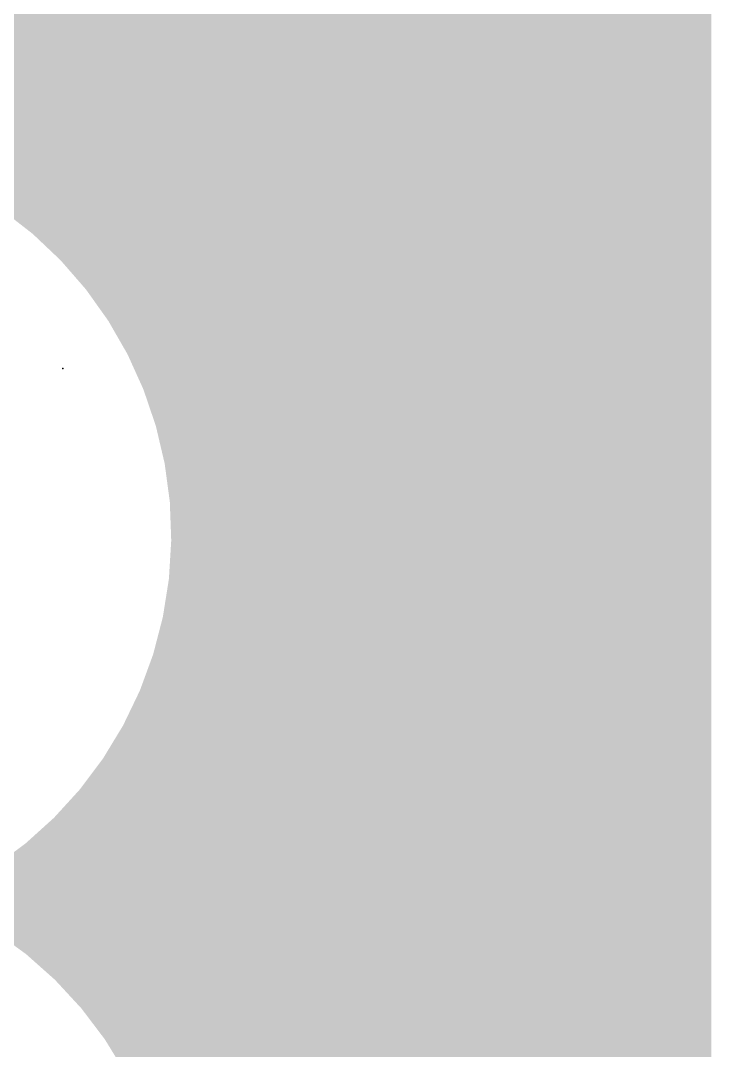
# Model space of a CAD drawing. Extents: x -39 to 92, y -66 to 29.
# Drawn here: x 17.21 to 22.11, y 9.93 to 17.22 of the extents above; entities that cross this region are included whole.
import ezdxf

# ---------------------------------------------------------------- set-up
doc = ezdxf.new("R2010")
doc.units = 0
for name, color, linetype in [('1', 12, 'CONTINUOUS'), ('16', 132, 'CONTINUOUS'), ('20', 53, 'CONTINUOUS'), ('23', 53, 'CONTINUOUS'), ('29', 40, 'CONTINUOUS')]:
    doc.layers.add(name, color=color, linetype=linetype)

msp = doc.modelspace()

# ---------------------------------------------------------------- linework, layer by layer
at = {"layer": '1', "const_width": 0.2032}
for points in [[(17.1536, 16.9795), (16.792, 16.9487)], [(17.5157, 16.9548), (17.1536, 16.9795)], [(17.8698, 16.8749), (17.5157, 16.9548)], [(16.4505, 16.8656), (17.8934, 16.8656)], [(18.2075, 16.7419), (17.8698, 16.8749)], [(18.5209, 16.5588), (18.2075, 16.7419)], [(16.0021, 16.6624), (18.3435, 16.6624)], [(18.8026, 16.3299), (18.5209, 16.5588)], [(16.1897, 16.4592), (18.6434, 16.4592)], [(19.046, 16.0607), (18.8026, 16.3299)], [(16.7307, 16.256), (18.8694, 16.256)], [(16.9975, 16.1183), (17.3457, 15.8701)], [(17.0894, 16.0528), (19.0511, 16.0528)], [(19.2454, 15.7574), (19.046, 16.0607)], [(17.3457, 15.8701), (17.6551, 15.5749)], [(17.3672, 15.8496), (19.1847, 15.8496)], [(19.4083, 15.4331), (19.2454, 15.7574)], [(17.5802, 15.6464), (19.3011, 15.6464)], [(17.6551, 15.5749), (17.9194, 15.2388)], [(17.7587, 15.4432), (19.4032, 15.4432)], [(19.5198, 15.0877), (19.4083, 15.4331)], [(17.9184, 15.24), (19.4706, 15.24)], [(17.9194, 15.2388), (18.1332, 14.8684)], [(19.5771, 14.7293), (19.5198, 15.0877)], [(18.036, 15.0368), (19.5279, 15.0368)], [(18.1332, 14.8684), (18.2922, 14.4715)], [(18.1472, 14.8336), (19.5604, 14.8336)], [(19.579, 14.3664), (19.5771, 14.7293)], [(18.2285, 14.6304), (19.5776, 14.6304)], [(18.2922, 14.4715), (18.3931, 14.0559)], [(18.3029, 14.4272), (19.5787, 14.4272)], [(19.5254, 14.0074), (19.579, 14.3664)], [(18.3523, 14.224), (19.5577, 14.224)], [(18.3931, 14.0559), (18.434, 13.6303)], [(18.3965, 14.0208), (19.5274, 14.0208)], [(19.4175, 13.6608), (19.5254, 14.0074)], [(18.416, 13.8176), (19.4663, 13.8176)], [(18.434, 13.6303), (18.4138, 13.2031)], [(19.2579, 13.3349), (19.4175, 13.6608)], [(18.4332, 13.6144), (19.3948, 13.6144)], [(18.4236, 13.4112), (19.2953, 13.4112)], [(19.0504, 13.0371), (19.2579, 13.3349)], [(18.4138, 13.2031), (18.3332, 12.7832)], [(18.4141, 13.208), (19.1695, 13.208)], [(18.7997, 12.7746), (19.0504, 13.0371)], [(18.3758, 13.0048), (19.0195, 13.0048)], [(18.3332, 12.7832), (18.1937, 12.3789)], [(18.3368, 12.8016), (18.8255, 12.8016)], [(18.5119, 12.5535), (18.7997, 12.7746)], [(18.2694, 12.5984), (18.5704, 12.5984)], [(18.1937, 12.3789), (18.5119, 12.5535)], [(18.1993, 12.3952), (18.2233, 12.3952)]]:
    msp.add_lwpolyline(points, dxfattribs=at)
at = {"layer": '1', "const_width": 0.1016}
for points in [[(17.158, 16.9289, 1), (17.1493, 17.0302)], [(17.5269, 17.0043, 1), (17.5046, 16.9052)], [(17.5123, 16.9041, 1), (17.5192, 17.0054)], [(17.8884, 16.9222, 1), (17.8512, 16.8276)], [(17.8586, 16.8253, 1), (17.881, 16.9245)], [(17.8934, 16.8148, 1), (17.8934, 16.9164)], [(18.2331, 16.7857, 1), (18.1819, 16.698)], [(18.1889, 16.6946, 1), (18.2261, 16.7891)], [(18.3435, 16.6116, 1), (18.3435, 16.7132)], [(18.5529, 16.5982, 1), (18.4888, 16.5193)], [(18.4952, 16.5149, 1), (18.5465, 16.6026)], [(18.6434, 16.4084, 1), (18.6434, 16.51)], [(18.8402, 16.364, 1), (18.7649, 16.2958)], [(18.7705, 16.2905, 1), (18.8346, 16.3693)], [(18.8694, 16.2052, 1), (18.8694, 16.3068)], [(19.0884, 16.0886, 1), (19.0035, 16.0328)], [(19.0083, 16.0266, 1), (19.0836, 16.0947)], [(19.0511, 16.002, 1), (19.0511, 16.1036)], [(17.3808, 15.9068, 1), (17.3106, 15.8333)], [(17.3162, 15.8287, 1), (17.3752, 15.9115)], [(17.3672, 15.9004, 1), (17.3672, 15.7988)], [(19.1847, 15.7988, 1), (19.1847, 15.9004)], [(19.2907, 15.7802, 1), (19.2, 15.7346)], [(19.2029, 15.7295, 1), (19.2878, 15.7853)], [(17.5802, 15.6972, 1), (17.5802, 15.5956)], [(19.3011, 15.5956, 1), (19.3011, 15.6972)], [(17.695, 15.6063, 1), (17.6152, 15.5435)], [(17.62, 15.5382, 1), (17.6902, 15.6117)], [(17.7587, 15.494, 1), (17.7587, 15.3924)], [(19.4032, 15.3924, 1), (19.4032, 15.494)], [(19.4566, 15.4487, 1), (19.36, 15.4175)], [(19.3629, 15.4103, 1), (19.4537, 15.4559)], [(17.9184, 15.2908, 1), (17.9184, 15.1892)], [(17.9634, 15.2641, 1), (17.8754, 15.2134)], [(19.4706, 15.1892, 1), (19.4706, 15.2908)], [(17.8795, 15.2074, 1), (17.9593, 15.2701)], [(19.5699, 15.0957, 1), (19.4696, 15.0797)], [(18.036, 15.0876, 1), (18.036, 14.986)], [(19.4714, 15.0721, 1), (19.5681, 15.1033)], [(19.5279, 14.986, 1), (19.5279, 15.0876)], [(18.1804, 14.8873, 1), (18.0861, 14.8495)], [(18.0892, 14.843, 1), (18.1772, 14.8938)], [(18.1472, 14.8844, 1), (18.1472, 14.7828)], [(19.5604, 14.7828, 1), (19.5604, 14.8844)], [(19.6279, 14.7296, 1), (19.5263, 14.729)], [(19.5269, 14.7213, 1), (19.6273, 14.7373)], [(18.2285, 14.6812, 1), (18.2285, 14.5796)], [(19.5776, 14.5796, 1), (19.5776, 14.6812)], [(18.3416, 14.4834, 1), (18.2428, 14.4595)], [(18.245, 14.4526, 1), (18.3394, 14.4903)], [(18.3029, 14.478, 1), (18.3029, 14.3764)], [(19.5787, 14.3764, 1), (19.5787, 14.478)], [(19.6292, 14.3588, 1), (19.5287, 14.3739)], [(19.5282, 14.3661, 1), (19.6298, 14.3666)], [(18.3523, 14.2748, 1), (18.3523, 14.1732)], [(19.5577, 14.1732, 1), (19.5577, 14.2748)], [(18.4437, 14.0608, 1), (18.3426, 14.0511)], [(18.3438, 14.0439, 1), (18.4425, 14.0679)], [(18.3965, 14.0716, 1), (18.3965, 13.97)], [(19.5739, 13.9923, 1), (19.4769, 14.0225)], [(19.5274, 13.97, 1), (19.5274, 14.0716)], [(19.4751, 14.0149, 1), (19.5756, 13.9999)], [(18.416, 13.8684, 1), (18.416, 13.7668)], [(19.4663, 13.7668, 1), (19.4663, 13.8684)], [(18.4847, 13.6279, 1), (18.3832, 13.6326)], [(19.369, 13.6759, 1), (19.466, 13.6457)], [(19.4631, 13.6385, 1), (19.3719, 13.6832)], [(18.4332, 13.6652, 1), (18.4332, 13.5636)], [(18.3834, 13.6254, 1), (18.4845, 13.6351)], [(19.3948, 13.5636, 1), (19.3948, 13.6652)], [(18.4236, 13.462, 1), (18.4236, 13.3604)], [(19.2953, 13.3604, 1), (19.2953, 13.462)], [(19.2996, 13.3058, 1), (19.2162, 13.3639)], [(19.2123, 13.3572, 1), (19.3035, 13.3125)], [(18.4141, 13.2588, 1), (18.4141, 13.1572)], [(18.4637, 13.1935, 1), (18.364, 13.2127)], [(19.1695, 13.1572, 1), (19.1695, 13.2588)], [(18.3631, 13.2055, 1), (18.4646, 13.2007)], [(19.0871, 13.002, 1), (19.0136, 13.0722)], [(18.3758, 13.0556, 1), (18.3758, 12.954)], [(19.0087, 13.0662, 1), (19.092, 13.0081)], [(19.0195, 12.954, 1), (19.0195, 13.0556)], [(18.2833, 12.7927, 1), (18.3831, 12.7736)], [(18.3812, 12.7666, 1), (18.2852, 12.7997)], [(18.3368, 12.8524, 1), (18.3368, 12.7508)], [(18.763, 12.8097, 1), (18.8365, 12.7395)], [(18.8307, 12.7343, 1), (18.7688, 12.8149)], [(18.8255, 12.7508, 1), (18.8255, 12.8524)], [(18.2694, 12.6492, 1), (18.2694, 12.5476)], [(18.5704, 12.5476, 1), (18.5704, 12.6492)], [(18.481, 12.5937, 1), (18.5429, 12.5132)], [(18.5363, 12.5089, 1), (18.4875, 12.598)], [(18.1993, 12.446, 1), (18.1993, 12.3444)], [(18.2233, 12.3444, 1), (18.2233, 12.446)], [(18.1693, 12.4235, 1), (18.2181, 12.3344)], [(18.1457, 12.3955, 1), (18.2417, 12.3624)]]:
    msp.add_lwpolyline(points, format="xyb", dxfattribs=at)
at = {"layer": '16', "const_width": 0.2032}
for points in [[(16.792, 16.9487), (17.1536, 16.9795)], [(17.1536, 16.9795), (17.5157, 16.9548)], [(17.5157, 16.9548), (17.8698, 16.8749)], [(16.4505, 16.8656), (17.8934, 16.8656)], [(17.8698, 16.8749), (18.2075, 16.7419)], [(18.2075, 16.7419), (18.5209, 16.5588)], [(16.0021, 16.6624), (18.3435, 16.6624)], [(18.5209, 16.5588), (18.8026, 16.3299)], [(16.1897, 16.4592), (18.6434, 16.4592)], [(18.8026, 16.3299), (19.046, 16.0607)], [(16.7307, 16.256), (18.8694, 16.256)], [(17.3457, 15.8701), (16.9975, 16.1183)], [(17.0894, 16.0528), (19.0511, 16.0528)], [(19.046, 16.0607), (19.2454, 15.7574)], [(17.6551, 15.5749), (17.3457, 15.8701)], [(17.3672, 15.8496), (19.1847, 15.8496)], [(19.2454, 15.7574), (19.4083, 15.4331)], [(17.5802, 15.6464), (19.3011, 15.6464)], [(17.9194, 15.2388), (17.6551, 15.5749)], [(17.7587, 15.4432), (19.4032, 15.4432)], [(19.4083, 15.4331), (19.5198, 15.0877)], [(17.9184, 15.24), (19.4706, 15.24)], [(18.1332, 14.8684), (17.9194, 15.2388)], [(19.5198, 15.0877), (19.5771, 14.7293)], [(18.036, 15.0368), (19.5279, 15.0368)], [(18.2922, 14.4715), (18.1332, 14.8684)], [(18.1472, 14.8336), (19.5604, 14.8336)], [(19.5771, 14.7293), (19.579, 14.3664)], [(18.2285, 14.6304), (19.5776, 14.6304)], [(18.3931, 14.0559), (18.2922, 14.4715)], [(18.3029, 14.4272), (19.5787, 14.4272)], [(19.579, 14.3664), (19.5254, 14.0074)], [(18.3523, 14.224), (19.5577, 14.224)], [(18.434, 13.6303), (18.3931, 14.0559)], [(18.3965, 14.0208), (19.5274, 14.0208)], [(19.5254, 14.0074), (19.4175, 13.6608)], [(18.416, 13.8176), (19.4663, 13.8176)], [(18.4138, 13.2031), (18.434, 13.6303)], [(19.4175, 13.6608), (19.2579, 13.3349)], [(18.4332, 13.6144), (19.3948, 13.6144)], [(18.4236, 13.4112), (19.2953, 13.4112)], [(19.2579, 13.3349), (19.0504, 13.0371)], [(18.3332, 12.7832), (18.4138, 13.2031)], [(18.4141, 13.208), (19.1695, 13.208)], [(19.0504, 13.0371), (18.7997, 12.7746)], [(18.3758, 13.0048), (19.0195, 13.0048)], [(18.1937, 12.3789), (18.3332, 12.7832)], [(18.3368, 12.8016), (18.8255, 12.8016)], [(18.7997, 12.7746), (18.5119, 12.5535)], [(18.2694, 12.5984), (18.5704, 12.5984)], [(18.5119, 12.5535), (18.1937, 12.3789)], [(18.1993, 12.3952), (18.2233, 12.3952)]]:
    msp.add_lwpolyline(points, dxfattribs=at)
at = {"layer": '16', "const_width": 0.1016}
for points in [[(17.158, 16.9289, 1), (17.1493, 17.0302)], [(17.5269, 17.0043, 1), (17.5046, 16.9052)], [(17.5123, 16.9041, 1), (17.5192, 17.0054)], [(17.8884, 16.9222, 1), (17.8512, 16.8276)], [(17.8586, 16.8253, 1), (17.881, 16.9245)], [(17.8934, 16.8148, 1), (17.8934, 16.9164)], [(18.2331, 16.7857, 1), (18.1819, 16.698)], [(18.1889, 16.6946, 1), (18.2261, 16.7891)], [(18.3435, 16.6116, 1), (18.3435, 16.7132)], [(18.5529, 16.5982, 1), (18.4888, 16.5193)], [(18.4952, 16.5149, 1), (18.5465, 16.6026)], [(18.6434, 16.4084, 1), (18.6434, 16.51)], [(18.8402, 16.364, 1), (18.7649, 16.2958)], [(18.7705, 16.2905, 1), (18.8346, 16.3693)], [(18.8694, 16.2052, 1), (18.8694, 16.3068)], [(19.0884, 16.0886, 1), (19.0035, 16.0328)], [(19.0083, 16.0266, 1), (19.0836, 16.0947)], [(19.0511, 16.002, 1), (19.0511, 16.1036)], [(17.3808, 15.9068, 1), (17.3106, 15.8333)], [(17.3162, 15.8287, 1), (17.3752, 15.9115)], [(17.3672, 15.9004, 1), (17.3672, 15.7988)], [(19.1847, 15.7988, 1), (19.1847, 15.9004)], [(19.2907, 15.7802, 1), (19.2, 15.7346)], [(19.2029, 15.7295, 1), (19.2878, 15.7853)], [(17.5802, 15.6972, 1), (17.5802, 15.5956)], [(19.3011, 15.5956, 1), (19.3011, 15.6972)], [(17.695, 15.6063, 1), (17.6152, 15.5435)], [(17.62, 15.5382, 1), (17.6902, 15.6117)], [(17.7587, 15.494, 1), (17.7587, 15.3924)], [(19.4032, 15.3924, 1), (19.4032, 15.494)], [(19.4566, 15.4487, 1), (19.36, 15.4175)], [(19.3629, 15.4103, 1), (19.4537, 15.4559)], [(17.9184, 15.2908, 1), (17.9184, 15.1892)], [(17.9634, 15.2641, 1), (17.8754, 15.2134)], [(19.4706, 15.1892, 1), (19.4706, 15.2908)], [(17.8795, 15.2074, 1), (17.9593, 15.2701)], [(19.5699, 15.0957, 1), (19.4696, 15.0797)], [(18.036, 15.0876, 1), (18.036, 14.986)], [(19.4714, 15.0721, 1), (19.5681, 15.1033)], [(19.5279, 14.986, 1), (19.5279, 15.0876)], [(18.1804, 14.8873, 1), (18.0861, 14.8495)], [(18.0892, 14.843, 1), (18.1772, 14.8938)], [(18.1472, 14.8844, 1), (18.1472, 14.7828)], [(19.5604, 14.7828, 1), (19.5604, 14.8844)], [(19.6279, 14.7296, 1), (19.5263, 14.729)], [(19.5269, 14.7213, 1), (19.6273, 14.7373)], [(18.2285, 14.6812, 1), (18.2285, 14.5796)], [(19.5776, 14.5796, 1), (19.5776, 14.6812)], [(18.3416, 14.4834, 1), (18.2428, 14.4595)], [(18.245, 14.4526, 1), (18.3394, 14.4903)], [(18.3029, 14.478, 1), (18.3029, 14.3764)], [(19.5787, 14.3764, 1), (19.5787, 14.478)], [(19.6292, 14.3588, 1), (19.5287, 14.3739)], [(19.5282, 14.3661, 1), (19.6298, 14.3666)], [(18.3523, 14.2748, 1), (18.3523, 14.1732)], [(19.5577, 14.1732, 1), (19.5577, 14.2748)], [(18.4437, 14.0608, 1), (18.3426, 14.0511)], [(18.3438, 14.0439, 1), (18.4425, 14.0679)], [(18.3965, 14.0716, 1), (18.3965, 13.97)], [(19.5739, 13.9923, 1), (19.4769, 14.0225)], [(19.5274, 13.97, 1), (19.5274, 14.0716)], [(19.4751, 14.0149, 1), (19.5756, 13.9999)], [(18.416, 13.8684, 1), (18.416, 13.7668)], [(19.4663, 13.7668, 1), (19.4663, 13.8684)], [(18.4847, 13.6279, 1), (18.3832, 13.6326)], [(19.369, 13.6759, 1), (19.466, 13.6457)], [(19.4631, 13.6385, 1), (19.3719, 13.6832)], [(18.4332, 13.6652, 1), (18.4332, 13.5636)], [(18.3834, 13.6254, 1), (18.4845, 13.6351)], [(19.3948, 13.5636, 1), (19.3948, 13.6652)], [(18.4236, 13.462, 1), (18.4236, 13.3604)], [(19.2953, 13.3604, 1), (19.2953, 13.462)], [(19.2996, 13.3058, 1), (19.2162, 13.3639)], [(19.2123, 13.3572, 1), (19.3035, 13.3125)], [(18.4141, 13.2588, 1), (18.4141, 13.1572)], [(18.4637, 13.1935, 1), (18.364, 13.2127)], [(19.1695, 13.1572, 1), (19.1695, 13.2588)], [(18.3631, 13.2055, 1), (18.4646, 13.2007)], [(19.0871, 13.002, 1), (19.0136, 13.0722)], [(18.3758, 13.0556, 1), (18.3758, 12.954)], [(19.0087, 13.0662, 1), (19.092, 13.0081)], [(19.0195, 12.954, 1), (19.0195, 13.0556)], [(18.2833, 12.7927, 1), (18.3831, 12.7736)], [(18.3812, 12.7666, 1), (18.2852, 12.7997)], [(18.3368, 12.8524, 1), (18.3368, 12.7508)], [(18.763, 12.8097, 1), (18.8365, 12.7395)], [(18.8307, 12.7343, 1), (18.7688, 12.8149)], [(18.8255, 12.7508, 1), (18.8255, 12.8524)], [(18.2694, 12.6492, 1), (18.2694, 12.5476)], [(18.5704, 12.5476, 1), (18.5704, 12.6492)], [(18.481, 12.5937, 1), (18.5429, 12.5132)], [(18.5363, 12.5089, 1), (18.4875, 12.598)], [(18.1993, 12.446, 1), (18.1993, 12.3444)], [(18.2233, 12.3444, 1), (18.2233, 12.446)], [(18.1693, 12.4235, 1), (18.2181, 12.3344)], [(18.1457, 12.3955, 1), (18.2417, 12.3624)]]:
    msp.add_lwpolyline(points, format="xyb", dxfattribs=at)
at = {"layer": '20', "const_width": 0.2032}
msp.add_lwpolyline([(11.0109, 0.9982, 1), (11.0109, 20.9982, 1), (11.0109, 0.9982)], format="xyb", dxfattribs=at)
at = {"layer": '23'}
msp.add_point((17.5133, 14.7574), dxfattribs=at)
at = {"layer": '29', "const_width": 0.2032}
for points in [[(22.0109, 21.9982), (22.0109, 10.9982)], [(13.8066, 17.272), (22.0109, 17.272)], [(13.9142, 17.0688), (22.0109, 17.0688)], [(17.1536, 16.9795), (16.792, 16.9487)], [(17.5157, 16.9548), (17.1536, 16.9795)], [(17.8698, 16.8749), (17.5157, 16.9548)], [(13.9367, 16.8656), (22.0109, 16.8656)], [(16.4505, 16.8656), (17.8934, 16.8656)], [(18.2075, 16.7419), (17.8698, 16.8749)], [(18.5209, 16.5588), (18.2075, 16.7419)], [(13.9593, 16.6624), (22.0109, 16.6624)], [(16.0021, 16.6624), (18.3435, 16.6624)], [(18.8026, 16.3299), (18.5209, 16.5588)], [(16.1897, 16.4592), (18.6434, 16.4592)], [(16.3059, 16.4592), (22.0109, 16.4592)], [(17.6109, 15.6982), (16.6109, 16.3982)], [(19.046, 16.0607), (18.8026, 16.3299)], [(16.7307, 16.256), (18.8694, 16.256)], [(16.814, 16.256), (22.0109, 16.256)], [(16.9975, 16.1183), (17.3457, 15.8701)], [(17.0894, 16.0528), (19.0511, 16.0528)], [(17.1043, 16.0528), (22.0109, 16.0528)], [(19.2454, 15.7574), (19.046, 16.0607)], [(17.3457, 15.8701), (17.6551, 15.5749)], [(17.3672, 15.8496), (19.1847, 15.8496)], [(17.3946, 15.8496), (22.0109, 15.8496)], [(19.4083, 15.4331), (19.2454, 15.7574)], [(18.4109, 14.3982), (17.6109, 15.6982)], [(17.5802, 15.6464), (19.3011, 15.6464)], [(17.6428, 15.6464), (22.0109, 15.6464)], [(17.6551, 15.5749), (17.9194, 15.2388)], [(17.7587, 15.4432), (19.4032, 15.4432)], [(17.7678, 15.4432), (22.0109, 15.4432)], [(19.5198, 15.0877), (19.4083, 15.4331)], [(17.8929, 15.24), (22.0109, 15.24)], [(17.9184, 15.24), (19.4706, 15.24)], [(17.9194, 15.2388), (18.1332, 14.8684)], [(19.5771, 14.7293), (19.5198, 15.0877)], [(18.0179, 15.0368), (22.0109, 15.0368)], [(18.036, 15.0368), (19.5279, 15.0368)], [(18.1332, 14.8684), (18.2922, 14.4715)], [(18.143, 14.8336), (22.0109, 14.8336)], [(18.1472, 14.8336), (19.5604, 14.8336)], [(19.579, 14.3664), (19.5771, 14.7293)], [(18.2285, 14.6304), (19.5776, 14.6304)], [(18.268, 14.6304), (22.0109, 14.6304)], [(18.2922, 14.4715), (18.3931, 14.0559)], [(18.3029, 14.4272), (19.5787, 14.4272)], [(18.3931, 14.4272), (22.0109, 14.4272)], [(18.4109, 12.7982), (18.4109, 14.3982)], [(19.5254, 14.0074), (19.579, 14.3664)], [(18.3523, 14.224), (19.5577, 14.224)], [(18.4109, 14.224), (22.0109, 14.224)], [(18.3931, 14.0559), (18.434, 13.6303)], [(18.3965, 14.0208), (19.5274, 14.0208)], [(18.4109, 14.0208), (22.0109, 14.0208)], [(19.4175, 13.6608), (19.5254, 14.0074)], [(18.4109, 13.8176), (22.0109, 13.8176)], [(18.416, 13.8176), (19.4663, 13.8176)], [(18.434, 13.6303), (18.4138, 13.2031)], [(19.2579, 13.3349), (19.4175, 13.6608)], [(18.4109, 13.6144), (22.0109, 13.6144)], [(18.4332, 13.6144), (19.3948, 13.6144)], [(18.4109, 13.4112), (22.0109, 13.4112)], [(18.4236, 13.4112), (19.2953, 13.4112)], [(19.0504, 13.0371), (19.2579, 13.3349)], [(18.4138, 13.2031), (18.3332, 12.7832)], [(18.4109, 13.208), (22.0109, 13.208)], [(18.4141, 13.208), (19.1695, 13.208)], [(18.7997, 12.7746), (19.0504, 13.0371)], [(18.3758, 13.0048), (19.0195, 13.0048)], [(18.4109, 13.0048), (22.0109, 13.0048)], [(17.7109, 11.4982), (18.4109, 12.7982)], [(18.3332, 12.7832), (18.1937, 12.3789)], [(18.3368, 12.8016), (18.8255, 12.8016)], [(18.4109, 12.8016), (22.0109, 12.8016)], [(18.5119, 12.5535), (18.7997, 12.7746)], [(18.2694, 12.5984), (18.5704, 12.5984)], [(18.3033, 12.5984), (22.0109, 12.5984)], [(18.1937, 12.3789), (18.5119, 12.5535)], [(18.1939, 12.3952), (22.0109, 12.3952)], [(18.1993, 12.3952), (18.2233, 12.3952)], [(18.0845, 12.192), (22.0109, 12.192)], [(17.9751, 11.9888), (22.0109, 11.9888)], [(17.8657, 11.7856), (22.0109, 11.7856)], [(17.7562, 11.5824), (22.0109, 11.5824)], [(17.0109, 10.9982), (17.7109, 11.4982)], [(17.5443, 11.3792), (22.0109, 11.3792)], [(17.2598, 11.176), (22.0109, 11.176)], [(22.0109, 10.9982), (17.0109, 10.9982)], [(18.2109, 9.7982), (17.1109, 10.9982)], [(17.1109, 10.9982), (22.0109, 10.9982)], [(22.0109, 10.9982), (22.0109, -0.0018)], [(17.1342, 10.9728), (22.0109, 10.9728)], [(17.3205, 10.7696), (22.0109, 10.7696)], [(17.5067, 10.5664), (22.0109, 10.5664)], [(17.693, 10.3632), (22.0109, 10.3632)], [(17.8793, 10.16), (22.0109, 10.16)], [(18.0655, 9.9568), (22.0109, 9.9568)]]:
    msp.add_lwpolyline(points, dxfattribs=at)
at = {"layer": '29'}
for points, const_width in [([(22.0109, 17.2212, 1), (22.0109, 17.3228)], 0.1016), ([(22.0109, 17.018, 1), (22.0109, 17.1196)], 0.1016), ([(17.158, 16.9289, 1), (17.1493, 17.0302)], 0.1016), ([(17.5269, 17.0043, 1), (17.5046, 16.9052)], 0.1016), ([(17.5123, 16.9041, 1), (17.5192, 17.0054)], 0.1016), ([(17.8884, 16.9222, 1), (17.8512, 16.8276)], 0.1016), ([(17.8586, 16.8253, 1), (17.881, 16.9245)], 0.1016), ([(17.8934, 16.8148, 1), (17.8934, 16.9164)], 0.1016), ([(22.0109, 16.8148, 1), (22.0109, 16.9164)], 0.1016), ([(18.2331, 16.7857, 1), (18.1819, 16.698)], 0.1016), ([(18.1889, 16.6946, 1), (18.2261, 16.7891)], 0.1016), ([(18.3435, 16.6116, 1), (18.3435, 16.7132)], 0.1016), ([(22.0109, 16.6116, 1), (22.0109, 16.7132)], 0.1016), ([(18.5529, 16.5982, 1), (18.4888, 16.5193)], 0.1016), ([(18.4952, 16.5149, 1), (18.5465, 16.6026)], 0.1016), ([(16.8409, 10.9982, 1.0312), (13.9309, 16.0582)], 0.2032), ([(18.6434, 16.4084, 1), (18.6434, 16.51)], 0.1016), ([(22.0109, 16.4084, 1), (22.0109, 16.51)], 0.1016), ([(18.8402, 16.364, 1), (18.7649, 16.2958)], 0.1016), ([(18.7705, 16.2905, 1), (18.8346, 16.3693)], 0.1016), ([(18.8694, 16.2052, 1), (18.8694, 16.3068)], 0.1016), ([(22.0109, 16.2052, 1), (22.0109, 16.3068)], 0.1016), ([(19.0884, 16.0886, 1), (19.0035, 16.0328)], 0.1016), ([(19.0083, 16.0266, 1), (19.0836, 16.0947)], 0.1016), ([(19.0511, 16.002, 1), (19.0511, 16.1036)], 0.1016), ([(22.0109, 16.002, 1), (22.0109, 16.1036)], 0.1016), ([(17.3808, 15.9068, 1), (17.3106, 15.8333)], 0.1016), ([(17.3162, 15.8287, 1), (17.3752, 15.9115)], 0.1016), ([(17.3672, 15.9004, 1), (17.3672, 15.7988)], 0.1016), ([(17.3946, 15.9004, 1), (17.3946, 15.7988)], 0.1016), ([(19.1847, 15.7988, 1), (19.1847, 15.9004)], 0.1016), ([(22.0109, 15.7988, 1), (22.0109, 15.9004)], 0.1016), ([(19.2907, 15.7802, 1), (19.2, 15.7346)], 0.1016), ([(19.2029, 15.7295, 1), (19.2878, 15.7853)], 0.1016), ([(17.6542, 15.7248, 1), (17.5676, 15.6716)], 0.1016), ([(17.5818, 15.6566, 1), (17.64, 15.7398)], 0.1016), ([(17.5802, 15.6972, 1), (17.5802, 15.5956)], 0.1016), ([(17.6428, 15.6972, 1), (17.6428, 15.5956)], 0.1016), ([(19.3011, 15.5956, 1), (19.3011, 15.6972)], 0.1016), ([(22.0109, 15.5956, 1), (22.0109, 15.6972)], 0.1016), ([(17.695, 15.6063, 1), (17.6152, 15.5435)], 0.1016), ([(17.62, 15.5382, 1), (17.6902, 15.6117)], 0.1016), ([(17.7587, 15.494, 1), (17.7587, 15.3924)], 0.1016), ([(17.7678, 15.494, 1), (17.7678, 15.3924)], 0.1016), ([(19.4032, 15.3924, 1), (19.4032, 15.494)], 0.1016), ([(22.0109, 15.3924, 1), (22.0109, 15.494)], 0.1016), ([(19.4566, 15.4487, 1), (19.36, 15.4175)], 0.1016), ([(19.3629, 15.4103, 1), (19.4537, 15.4559)], 0.1016), ([(17.8929, 15.2908, 1), (17.8929, 15.1892)], 0.1016), ([(17.9184, 15.2908, 1), (17.9184, 15.1892)], 0.1016), ([(17.9634, 15.2641, 1), (17.8754, 15.2134)], 0.1016), ([(19.4706, 15.1892, 1), (19.4706, 15.2908)], 0.1016), ([(22.0109, 15.1892, 1), (22.0109, 15.2908)], 0.1016), ([(17.8795, 15.2074, 1), (17.9593, 15.2701)], 0.1016), ([(19.5699, 15.0957, 1), (19.4696, 15.0797)], 0.1016), ([(18.0179, 15.0876, 1), (18.0179, 14.986)], 0.1016), ([(18.036, 15.0876, 1), (18.036, 14.986)], 0.1016), ([(19.4714, 15.0721, 1), (19.5681, 15.1033)], 0.1016), ([(19.5279, 14.986, 1), (19.5279, 15.0876)], 0.1016), ([(22.0109, 14.986, 1), (22.0109, 15.0876)], 0.1016), ([(18.1804, 14.8873, 1), (18.0861, 14.8495)], 0.1016), ([(18.0892, 14.843, 1), (18.1772, 14.8938)], 0.1016), ([(18.143, 14.8844, 1), (18.143, 14.7828)], 0.1016), ([(18.1472, 14.8844, 1), (18.1472, 14.7828)], 0.1016), ([(19.5604, 14.7828, 1), (19.5604, 14.8844)], 0.1016), ([(22.0109, 14.7828, 1), (22.0109, 14.8844)], 0.1016), ([(19.6279, 14.7296, 1), (19.5263, 14.729)], 0.1016), ([(19.5269, 14.7213, 1), (19.6273, 14.7373)], 0.1016), ([(18.2285, 14.6812, 1), (18.2285, 14.5796)], 0.1016), ([(18.268, 14.6812, 1), (18.268, 14.5796)], 0.1016), ([(19.5776, 14.5796, 1), (19.5776, 14.6812)], 0.1016), ([(22.0109, 14.5796, 1), (22.0109, 14.6812)], 0.1016), ([(18.3416, 14.4834, 1), (18.2428, 14.4595)], 0.1016), ([(18.245, 14.4526, 1), (18.3394, 14.4903)], 0.1016), ([(18.3029, 14.478, 1), (18.3029, 14.3764)], 0.1016), ([(18.3931, 14.478, 1), (18.3931, 14.3764)], 0.1016), ([(19.5787, 14.3764, 1), (19.5787, 14.478)], 0.1016), ([(22.0109, 14.3764, 1), (22.0109, 14.478)], 0.1016), ([(18.4617, 14.3982, 1), (18.3601, 14.3982)], 0.1016), ([(18.3676, 14.3716, 1), (18.4542, 14.4248)], 0.1016), ([(19.6292, 14.3588, 1), (19.5287, 14.3739)], 0.1016), ([(19.5282, 14.3661, 1), (19.6298, 14.3666)], 0.1016), ([(18.3523, 14.2748, 1), (18.3523, 14.1732)], 0.1016), ([(18.4109, 14.2748, 1), (18.4109, 14.1732)], 0.1016), ([(19.5577, 14.1732, 1), (19.5577, 14.2748)], 0.1016), ([(22.0109, 14.1732, 1), (22.0109, 14.2748)], 0.1016), ([(18.4437, 14.0608, 1), (18.3426, 14.0511)], 0.1016), ([(18.3438, 14.0439, 1), (18.4425, 14.0679)], 0.1016), ([(18.3965, 14.0716, 1), (18.3965, 13.97)], 0.1016), ([(18.4109, 14.0716, 1), (18.4109, 13.97)], 0.1016), ([(19.5739, 13.9923, 1), (19.4769, 14.0225)], 0.1016), ([(19.5274, 13.97, 1), (19.5274, 14.0716)], 0.1016), ([(22.0109, 13.97, 1), (22.0109, 14.0716)], 0.1016), ([(19.4751, 14.0149, 1), (19.5756, 13.9999)], 0.1016), ([(18.4109, 13.8684, 1), (18.4109, 13.7668)], 0.1016), ([(18.416, 13.8684, 1), (18.416, 13.7668)], 0.1016), ([(19.4663, 13.7668, 1), (19.4663, 13.8684)], 0.1016), ([(22.0109, 13.7668, 1), (22.0109, 13.8684)], 0.1016), ([(18.4847, 13.6279, 1), (18.3832, 13.6326)], 0.1016), ([(19.369, 13.6759, 1), (19.466, 13.6457)], 0.1016), ([(19.4631, 13.6385, 1), (19.3719, 13.6832)], 0.1016), ([(18.4109, 13.6652, 1), (18.4109, 13.5636)], 0.1016), ([(18.4332, 13.6652, 1), (18.4332, 13.5636)], 0.1016), ([(18.3834, 13.6254, 1), (18.4845, 13.6351)], 0.1016), ([(19.3948, 13.5636, 1), (19.3948, 13.6652)], 0.1016), ([(22.0109, 13.5636, 1), (22.0109, 13.6652)], 0.1016), ([(18.4109, 13.462, 1), (18.4109, 13.3604)], 0.1016), ([(18.4236, 13.462, 1), (18.4236, 13.3604)], 0.1016), ([(19.2953, 13.3604, 1), (19.2953, 13.462)], 0.1016), ([(22.0109, 13.3604, 1), (22.0109, 13.462)], 0.1016), ([(19.2996, 13.3058, 1), (19.2162, 13.3639)], 0.1016), ([(19.2123, 13.3572, 1), (19.3035, 13.3125)], 0.1016), ([(18.4109, 13.2588, 1), (18.4109, 13.1572)], 0.1016), ([(18.4141, 13.2588, 1), (18.4141, 13.1572)], 0.1016), ([(18.4637, 13.1935, 1), (18.364, 13.2127)], 0.1016), ([(19.1695, 13.1572, 1), (19.1695, 13.2588)], 0.1016), ([(22.0109, 13.1572, 1), (22.0109, 13.2588)], 0.1016), ([(18.3631, 13.2055, 1), (18.4646, 13.2007)], 0.1016), ([(19.0871, 13.002, 1), (19.0136, 13.0722)], 0.1016), ([(18.3758, 13.0556, 1), (18.3758, 12.954)], 0.1016), ([(18.4109, 13.0556, 1), (18.4109, 12.954)], 0.1016), ([(19.0087, 13.0662, 1), (19.092, 13.0081)], 0.1016), ([(19.0195, 12.954, 1), (19.0195, 13.0556)], 0.1016), ([(22.0109, 12.954, 1), (22.0109, 13.0556)], 0.1016), ([(18.2833, 12.7927, 1), (18.3831, 12.7736)], 0.1016), ([(18.3812, 12.7666, 1), (18.2852, 12.7997)], 0.1016), ([(18.3368, 12.8524, 1), (18.3368, 12.7508)], 0.1016), ([(18.4109, 12.8524, 1), (18.4109, 12.7508)], 0.1016), ([(18.3601, 12.7982, 1), (18.4617, 12.7982)], 0.1016), ([(18.4556, 12.7741, 1), (18.3662, 12.8223)], 0.1016), ([(18.763, 12.8097, 1), (18.8365, 12.7395)], 0.1016), ([(18.8307, 12.7343, 1), (18.7688, 12.8149)], 0.1016), ([(18.8255, 12.7508, 1), (18.8255, 12.8524)], 0.1016), ([(22.0109, 12.7508, 1), (22.0109, 12.8524)], 0.1016), ([(18.2694, 12.6492, 1), (18.2694, 12.5476)], 0.1016), ([(18.3033, 12.6492, 1), (18.3033, 12.5476)], 0.1016), ([(18.5704, 12.5476, 1), (18.5704, 12.6492)], 0.1016), ([(22.0109, 12.5476, 1), (22.0109, 12.6492)], 0.1016), ([(18.481, 12.5937, 1), (18.5429, 12.5132)], 0.1016), ([(18.5363, 12.5089, 1), (18.4875, 12.598)], 0.1016), ([(18.1939, 12.446, 1), (18.1939, 12.3444)], 0.1016), ([(18.1993, 12.446, 1), (18.1993, 12.3444)], 0.1016), ([(18.2233, 12.3444, 1), (18.2233, 12.446)], 0.1016), ([(22.0109, 12.3444, 1), (22.0109, 12.446)], 0.1016), ([(18.1693, 12.4235, 1), (18.2181, 12.3344)], 0.1016), ([(18.1457, 12.3955, 1), (18.2417, 12.3624)], 0.1016), ([(18.0845, 12.2428, 1), (18.0845, 12.1412)], 0.1016), ([(22.0109, 12.1412, 1), (22.0109, 12.2428)], 0.1016), ([(17.9751, 12.0396, 1), (17.9751, 11.938)], 0.1016), ([(22.0109, 11.938, 1), (22.0109, 12.0396)], 0.1016), ([(17.8657, 11.8364, 1), (17.8657, 11.7348)], 0.1016), ([(22.0109, 11.7348, 1), (22.0109, 11.8364)], 0.1016), ([(17.7562, 11.6332, 1), (17.7562, 11.5316)], 0.1016), ([(22.0109, 11.5316, 1), (22.0109, 11.6332)], 0.1016), ([(17.6662, 11.5223, 1), (17.7556, 11.4741)], 0.1016), ([(17.7404, 11.4569, 1), (17.6814, 11.5395)], 0.1016), ([(17.5443, 11.43, 1), (17.5443, 11.3284)], 0.1016), ([(22.0109, 11.3284, 1), (22.0109, 11.43)], 0.1016), ([(17.2598, 11.2268, 1), (17.2598, 11.1252)], 0.1016), ([(22.0109, 11.1252, 1), (22.0109, 11.2268)], 0.1016), ([(13.9309, 5.9482, 1.041), (16.8409, 10.9982)], 0.2032), ([(22.0617, 10.9982, 1), (21.9601, 10.9982)], 0.1016), ([(22.0109, 10.9474, 1), (22.0109, 11.049)], 0.1016), ([(22.0109, 10.9474, 1), (22.0109, 11.049)], 0.1016), ([(21.9601, 10.9982, 1), (22.0617, 10.9982)], 0.1016), ([(22.0109, 10.922, 1), (22.0109, 11.0236)], 0.1016), ([(17.3205, 10.8204, 1), (17.3205, 10.7188)], 0.1016), ([(22.0109, 10.7188, 1), (22.0109, 10.8204)], 0.1016), ([(17.5067, 10.6172, 1), (17.5067, 10.5156)], 0.1016), ([(22.0109, 10.5156, 1), (22.0109, 10.6172)], 0.1016), ([(17.693, 10.414, 1), (17.693, 10.3124)], 0.1016), ([(22.0109, 10.3124, 1), (22.0109, 10.414)], 0.1016), ([(17.8793, 10.2108, 1), (17.8793, 10.1092)], 0.1016), ([(22.0109, 10.1092, 1), (22.0109, 10.2108)], 0.1016), ([(18.0655, 10.0076, 1), (18.0655, 9.906)], 0.1016), ([(22.0109, 9.906, 1), (22.0109, 10.0076)], 0.1016)]:
    msp.add_lwpolyline(points, format="xyb", dxfattribs=dict(at, const_width=const_width))

doc.saveas('drawing.dxf')
